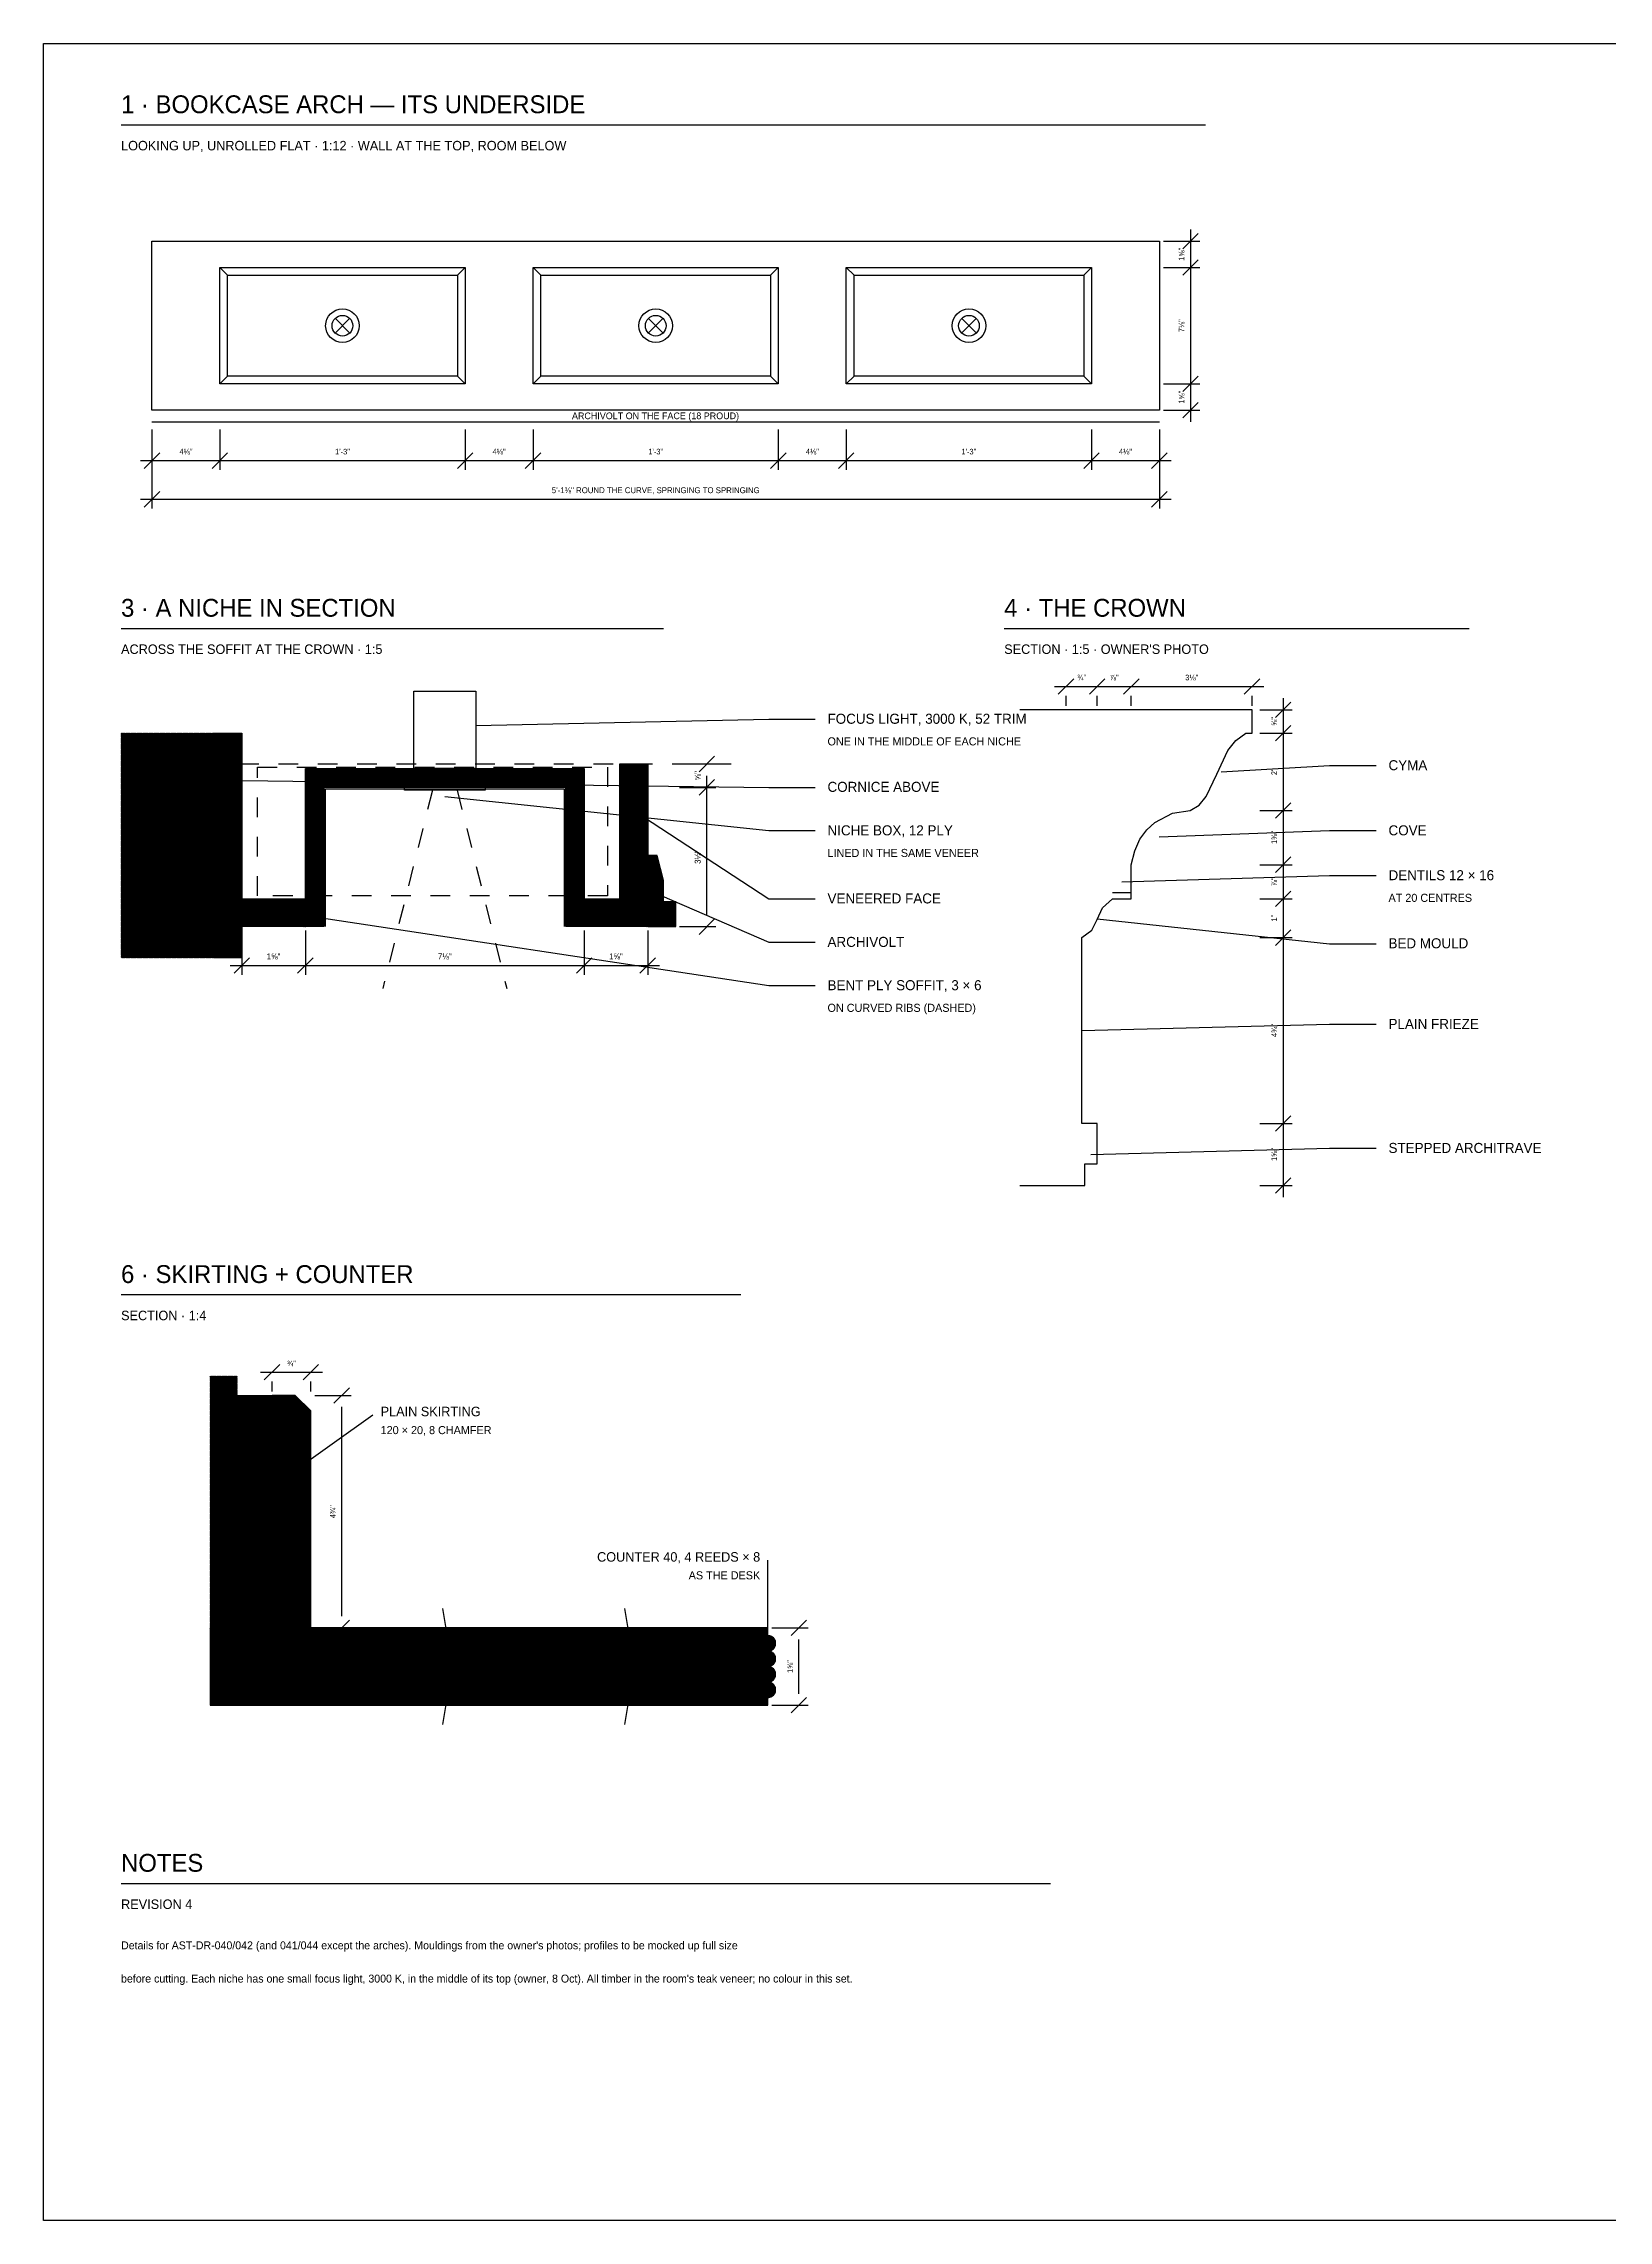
# Model space of a CAD drawing. Header units: inches. Extents: x 0.3 to 16.2, y 0.3 to 11.4.
# Drawn here: x 0.31 to 8.27, y 0.31 to 11.38 of the extents above; entities that cross this region are included whole.
import ezdxf
from ezdxf.enums import TextEntityAlignment as Align

# ---------------------------------------------------------------- set-up
doc = ezdxf.new("R2010")
doc.units = ezdxf.units.IN
doc.header["$LTSCALE"] = 0.009843
doc.header["$MEASUREMENT"] = 0
doc.linetypes.add('DASHED', pattern=[0.6, 0.5, -0.1])
for name, color, linetype in [('GEOMETRY', 7, 'Continuous'), ('HATCH', 8, 'Continuous'), ('TEXT', 7, 'Continuous')]:
    doc.layers.add(name, color=color, linetype=linetype)

msp = doc.modelspace()

# ---------------------------------------------------------------- hatches: boundary and pattern name
at = {"layer": 'HATCH'}
h = msp.add_hatch(dxfattribs=at)
h.set_pattern_fill('ANSI31', scale=0.01574803)
h.paths.add_polyline_path([(0.709, 7.874), (1.181, 7.874), (1.181, 6.732), (0.709, 6.732), (0.709, 7.874)])
h = msp.add_hatch(dxfattribs=at)
h.set_pattern_fill('ANSI31', scale=0.01574803)
h.paths.add_polyline_path([(1.181, 7.874), (1.323, 7.874), (1.323, 6.732), (1.181, 6.732), (1.181, 7.874)])
h = msp.add_hatch(dxfattribs=at)
h.set_pattern_fill('ANSI31', scale=0.01574803)
h.paths.add_polyline_path([(1.646, 6.89), (1.646, 7.693), (3.063, 7.693), (3.063, 6.89), (2.969, 6.89), (2.969, 7.598), (1.74, 7.598), (1.74, 6.89), (1.646, 6.89)])
h = msp.add_hatch(dxfattribs=at)
h.set_pattern_fill('ANSI31', scale=0.01574803)
h.paths.add_polyline_path([(3.244, 7.717), (3.386, 7.717), (3.386, 6.89), (3.244, 6.89), (3.244, 7.717)])
h = msp.add_hatch(dxfattribs=at)
h.set_pattern_fill('ANSI31', scale=0.01574803)
h.paths.add_polyline_path([(3.386, 6.89), (3.528, 6.89), (3.528, 7.016), (3.465, 7.016), (3.465, 7.126), (3.433, 7.252), (3.386, 7.252), (3.386, 6.89)])
h = msp.add_hatch(dxfattribs=at)
h.set_pattern_fill('ANSI31', scale=0.01574803)
h.paths.add_polyline_path([(1.323, 7.031), (1.646, 7.031), (1.646, 6.89), (1.323, 6.89), (1.323, 7.031)])
h = msp.add_hatch(dxfattribs=at)
h.set_pattern_fill('ANSI31', scale=0.01574803)
h.paths.add_polyline_path([(3.063, 7.031), (3.386, 7.031), (3.386, 6.89), (3.063, 6.89), (3.063, 7.031)])
h = msp.add_hatch(dxfattribs=at)
h.set_pattern_fill('ANSI31', scale=0.01574803)
h.paths.add_polyline_path([(1.161, 4.606), (1.299, 4.606), (1.299, 2.933), (1.161, 2.933), (1.161, 4.606)])
h = msp.add_hatch(dxfattribs=at)
h.set_pattern_fill('ANSI31', scale=0.01574803)
h.paths.add_polyline_path([(1.299, 4.508), (1.476, 4.508), (1.476, 3.327), (1.299, 3.327), (1.299, 4.508)])
h = msp.add_hatch(dxfattribs=at)
h.set_pattern_fill('ANSI31', scale=0.01574803)
h.paths.add_polyline_path([(1.476, 3.327), (1.673, 3.327), (1.673, 4.429), (1.594, 4.508), (1.476, 4.508), (1.476, 3.327)])
h = msp.add_hatch(dxfattribs=at)
h.set_pattern_fill('ANSI31', scale=0.01574803)
h.paths.add_polyline_path([(1.161, 2.933), (3.996, 2.933), (3.996, 2.972), (4.001, 2.973), (4.006, 2.974), (4.011, 2.975), (4.016, 2.978), (4.02, 2.981), (4.024, 2.984), (4.027, 2.988), (4.03, 2.992), (4.032, 2.997), (4.034, 3.002), (4.035, 3.007), (4.035, 3.012), (4.035, 3.017), (4.034, 3.022), (4.032, 3.027), (4.03, 3.031), (4.027, 3.036), (4.024, 3.04), (4.02, 3.043), (4.016, 3.046), (4.011, 3.048), (4.006, 3.05), (4.001, 3.051), (3.996, 3.051), (4.001, 3.052), (4.006, 3.053), (4.011, 3.054), (4.016, 3.056), (4.02, 3.059), (4.024, 3.063), (4.027, 3.067), (4.03, 3.071), (4.032, 3.075), (4.034, 3.08), (4.035, 3.085), (4.035, 3.091), (4.035, 3.096), (4.034, 3.101), (4.032, 3.106), (4.03, 3.11), (4.027, 3.115), (4.024, 3.118), (4.02, 3.122), (4.016, 3.125), (4.011, 3.127), (4.006, 3.129), (4.001, 3.13), (3.996, 3.13), (4.001, 3.13), (4.006, 3.131), (4.011, 3.133), (4.016, 3.135), (4.02, 3.138), (4.024, 3.141), (4.027, 3.145), (4.03, 3.15), (4.032, 3.154), (4.034, 3.159), (4.035, 3.164), (4.035, 3.169), (4.035, 3.174), (4.034, 3.179), (4.032, 3.184), (4.03, 3.189), (4.027, 3.193), (4.024, 3.197), (4.02, 3.201), (4.016, 3.203), (4.011, 3.206), (4.006, 3.207), (4.001, 3.208), (3.996, 3.209), (4.001, 3.209), (4.006, 3.21), (4.011, 3.212), (4.016, 3.214), (4.02, 3.217), (4.024, 3.22), (4.027, 3.224), (4.03, 3.228), (4.032, 3.233), (4.034, 3.238), (4.035, 3.243), (4.035, 3.248), (4.035, 3.253), (4.034, 3.258), (4.032, 3.263), (4.03, 3.268), (4.027, 3.272), (4.024, 3.276), (4.02, 3.279), (4.016, 3.282), (4.011, 3.284), (4.006, 3.286), (4.001, 3.287), (3.996, 3.287), (3.996, 3.327), (1.161, 3.327), (1.161, 2.933)])

# ---------------------------------------------------------------- linework, layer by layer
at = {"layer": 'GEOMETRY'}
for p, q in [((0.709, 10.965), (6.22, 10.965)), ((6.104, 10.335), (6.183, 10.413)), ((6.143, 10.433), (6.143, 9.456)), ((6.006, 10.374), (6.191, 10.374)), ((1.211, 10.24), (1.25, 10.2)), ((2.458, 10.24), (2.418, 10.2)), ((2.803, 10.24), (2.842, 10.2)), ((4.049, 10.24), (4.01, 10.2)), ((4.394, 10.24), (4.434, 10.2)), ((5.641, 10.24), (5.602, 10.2)), ((6.006, 10.239), (6.191, 10.239)), ((6.104, 10.2), (6.183, 10.279)), ((1.211, 9.649), (1.25, 9.688)), ((2.458, 9.649), (2.418, 9.688)), ((2.803, 9.649), (2.842, 9.688)), ((4.049, 9.649), (4.01, 9.688)), ((4.394, 9.649), (4.434, 9.688)), ((5.641, 9.649), (5.602, 9.688)), ((6.006, 9.649), (6.191, 9.649)), ((6.104, 9.609), (6.183, 9.688)), ((6.006, 9.515), (6.191, 9.515)), ((6.104, 9.475), (6.183, 9.554)), ((0.866, 9.455), (5.986, 9.455)), ((0.866, 9.416), (0.866, 9.211)), ((0.866, 9.416), (0.866, 9.015)), ((1.211, 9.416), (1.211, 9.211)), ((2.458, 9.416), (2.458, 9.211)), ((2.803, 9.416), (2.803, 9.211)), ((4.049, 9.416), (4.049, 9.211)), ((4.394, 9.416), (4.394, 9.211)), ((5.641, 9.416), (5.641, 9.211)), ((5.986, 9.416), (5.986, 9.211)), ((5.986, 9.416), (5.986, 9.015)), ((0.827, 9.219), (0.906, 9.298)), ((1.172, 9.219), (1.25, 9.298)), ((2.419, 9.219), (2.497, 9.298)), ((2.763, 9.219), (2.842, 9.298)), ((4.01, 9.219), (4.089, 9.298)), ((4.355, 9.219), (4.433, 9.298)), ((5.602, 9.219), (5.68, 9.298)), ((5.946, 9.219), (6.025, 9.298)), ((0.807, 9.259), (6.045, 9.259)), ((0.827, 9.022), (0.906, 9.101)), ((5.946, 9.022), (6.025, 9.101)), ((0.807, 9.062), (6.045, 9.062)), ((0.709, 8.406), (3.465, 8.406)), ((5.197, 8.406), (7.559, 8.406)), ((5.453, 8.11), (6.516, 8.11)), ((5.472, 8.071), (5.551, 8.15)), ((5.63, 8.071), (5.709, 8.15)), ((5.803, 8.071), (5.882, 8.15)), ((6.417, 8.071), (6.496, 8.15)), ((5.512, 8.012), (5.512, 8.063)), ((5.669, 8.012), (5.669, 8.063)), ((5.843, 8.012), (5.843, 8.063)), ((6.457, 8.012), (6.457, 8.063)), ((6.496, 7.992), (6.661, 7.992)), ((6.575, 7.953), (6.654, 8.031)), ((6.614, 8.051), (6.614, 5.516)), ((1.181, 6.732), (1.181, 7.874)), ((6.496, 7.874), (6.661, 7.874)), ((6.575, 7.835), (6.654, 7.913)), ((3.646, 7.677), (3.724, 7.756)), ((3.547, 7.717), (3.732, 7.717)), ((3.646, 7.559), (3.724, 7.638)), ((3.685, 6.949), (3.685, 7.657)), ((3.547, 7.598), (3.732, 7.598)), ((6.496, 7.48), (6.661, 7.48)), ((6.575, 7.441), (6.654, 7.52)), ((6.496, 7.205), (6.661, 7.205)), ((6.575, 7.165), (6.654, 7.244)), ((1.323, 6.984), (1.646, 6.984)), ((3.063, 6.984), (3.386, 6.984)), ((6.496, 7.031), (6.661, 7.031)), ((6.575, 6.992), (6.654, 7.071)), ((1.323, 6.937), (1.646, 6.937)), ((1.323, 6.87), (1.323, 6.646)), ((1.646, 6.87), (1.646, 6.646)), ((3.063, 6.937), (3.386, 6.937)), ((3.063, 6.87), (3.063, 6.646)), ((3.386, 6.87), (3.386, 6.646)), ((3.547, 6.89), (3.732, 6.89)), ((3.646, 6.85), (3.724, 6.929)), ((6.575, 6.795), (6.654, 6.874)), ((6.496, 6.835), (6.661, 6.835)), ((1.264, 6.693), (3.445, 6.693)), ((1.283, 6.654), (1.362, 6.732)), ((1.606, 6.654), (1.685, 6.732)), ((3.024, 6.654), (3.102, 6.732)), ((3.346, 6.654), (3.425, 6.732)), ((6.496, 5.89), (6.661, 5.89)), ((6.575, 5.85), (6.654, 5.929)), ((6.496, 5.575), (6.661, 5.575)), ((6.575, 5.535), (6.654, 5.614)), ((0.709, 5.02), (3.858, 5.02)), ((1.437, 4.587), (1.516, 4.665)), ((1.634, 4.587), (1.713, 4.665)), ((1.417, 4.626), (1.732, 4.626)), ((1.476, 4.528), (1.476, 4.579)), ((1.673, 4.528), (1.673, 4.579)), ((1.791, 4.469), (1.87, 4.547)), ((1.693, 4.508), (1.878, 4.508)), ((1.831, 3.386), (1.831, 4.449)), ((1.575, 4.114), (1.988, 4.409)), ((3.996, 3.13), (3.996, 3.671)), ((1.693, 3.327), (1.878, 3.327)), ((1.791, 3.287), (1.87, 3.366)), ((4.016, 3.327), (4.201, 3.327)), ((4.114, 3.287), (4.193, 3.366)), ((4.154, 2.992), (4.154, 3.268)), ((4.016, 2.933), (4.201, 2.933)), ((4.114, 2.894), (4.193, 2.972)), ((0.709, 2.028), (5.433, 2.028))]:
    msp.add_line(p, q, dxfattribs=at)
at = {"layer": 'GEOMETRY', "linetype": 'DASHED'}
msp.add_line((0.709, 7.717), (3.858, 7.717), dxfattribs=at)
at = {"layer": 'GEOMETRY'}
for points in [[(0.315, 11.378), (16.22, 11.378), (16.22, 0.315), (0.315, 0.315), (0.315, 11.378)], [(0.866, 10.374), (5.986, 10.374), (5.986, 9.514), (0.866, 9.514), (0.866, 10.374)], [(1.211, 10.24), (2.458, 10.24), (2.458, 9.649), (1.211, 9.649), (1.211, 10.24)], [(1.25, 10.2), (2.418, 10.2), (2.418, 9.688), (1.25, 9.688), (1.25, 10.2)], [(2.803, 10.24), (4.049, 10.24), (4.049, 9.649), (2.803, 9.649), (2.803, 10.24)], [(2.842, 10.2), (4.01, 10.2), (4.01, 9.688), (2.842, 9.688), (2.842, 10.2)], [(4.394, 10.24), (5.641, 10.24), (5.641, 9.649), (4.394, 9.649), (4.394, 10.24)], [(4.434, 10.2), (5.602, 10.2), (5.602, 9.688), (4.434, 9.688), (4.434, 10.2)], [(1.798, 9.98), (1.87, 9.908)], [(1.798, 9.908), (1.87, 9.98)], [(3.39, 9.98), (3.462, 9.908)], [(3.39, 9.908), (3.462, 9.98)], [(4.981, 9.98), (5.054, 9.908)], [(4.981, 9.908), (5.054, 9.98)], [(2.197, 8.087), (2.512, 8.087), (2.512, 7.693), (2.197, 7.693), (2.197, 8.087)], [(5.512, 5.575), (5.606, 5.575), (5.606, 5.685), (5.669, 5.685), (5.669, 5.89), (5.591, 5.89), (5.591, 6.835), (5.642, 6.872), (5.669, 6.927), (5.697, 6.985), (5.748, 7.031), (5.843, 7.031), (5.843, 7.205), (5.86, 7.275), (5.887, 7.334), (5.922, 7.382), (5.963, 7.419), (6.053, 7.466), (6.142, 7.48), (6.188, 7.508), (6.224, 7.551), (6.278, 7.665), (6.334, 7.786), (6.374, 7.836), (6.425, 7.874), (6.457, 7.874), (6.457, 7.992), (5.276, 7.992)], [(5.512, 5.575), (5.606, 5.575), (5.606, 5.685), (5.669, 5.685), (5.669, 5.89), (5.591, 5.89), (5.591, 6.835), (5.642, 6.872), (5.669, 6.927), (5.697, 6.985), (5.748, 7.031), (5.843, 7.031), (5.843, 7.205), (5.86, 7.275), (5.887, 7.334), (5.922, 7.382), (5.963, 7.419), (6.053, 7.466), (6.142, 7.48), (6.188, 7.508), (6.224, 7.551), (6.278, 7.665), (6.334, 7.786), (6.374, 7.836), (6.425, 7.874), (6.457, 7.874), (6.457, 7.992), (5.276, 7.992)], [(1.181, 7.874), (1.323, 7.874), (1.323, 6.732), (1.181, 6.732), (1.181, 7.874)], [(2.512, 7.913), (4, 7.945), (4.236, 7.945)], [(0.945, 7.638), (4, 7.598), (4.236, 7.598)], [(1.646, 6.89), (1.646, 7.693), (3.063, 7.693), (3.063, 6.89), (2.969, 6.89), (2.969, 7.598), (1.74, 7.598), (1.74, 6.89), (1.646, 6.89)], [(3.244, 7.717), (3.386, 7.717), (3.386, 6.89), (3.244, 6.89), (3.244, 7.717)], [(6.299, 7.677), (6.85, 7.709), (7.087, 7.709)], [(1.748, 6.89), (1.748, 7.591), (2.961, 7.591), (2.961, 6.89)], [(2.15, 7.614), (2.559, 7.614), (2.559, 7.583), (2.15, 7.583), (2.15, 7.614)], [(2.354, 7.551), (4, 7.378), (4.236, 7.378)], [(3.315, 7.48), (4, 7.031), (4.236, 7.031)], [(5.984, 7.346), (6.85, 7.378), (7.087, 7.378)], [(3.386, 6.89), (3.528, 6.89), (3.528, 7.016), (3.465, 7.016), (3.465, 7.126), (3.433, 7.252), (3.386, 7.252), (3.386, 6.89)], [(5.795, 7.118), (6.85, 7.15), (7.087, 7.15)], [(1.323, 7.031), (1.646, 7.031), (1.646, 6.89), (1.323, 6.89), (1.323, 7.031)], [(3.063, 7.031), (3.386, 7.031), (3.386, 6.89), (3.063, 6.89), (3.063, 7.031)], [(3.457, 7.047), (4, 6.811), (4.236, 6.811)], [(5.748, 7.063), (5.843, 7.063)], [(1.559, 6.961), (4, 6.591), (4.236, 6.591)], [(5.669, 6.929), (6.85, 6.803), (7.087, 6.803)], [(5.591, 6.362), (6.85, 6.394), (7.087, 6.394)], [(5.638, 5.732), (6.85, 5.764), (7.087, 5.764)], [(5.276, 5.575), (5.512, 5.575)], [(5.276, 5.575), (5.512, 5.575)], [(1.299, 4.508), (1.476, 4.508), (1.476, 3.327), (1.299, 3.327), (1.299, 4.508)], [(1.476, 3.327), (1.673, 3.327), (1.673, 4.429), (1.594, 4.508), (1.476, 4.508), (1.476, 3.327)], [(3.996, 3.287), (3.996, 3.327), (1.161, 3.327), (1.161, 2.933)], [(2.343, 3.425), (2.392, 3.13), (2.343, 2.835)], [(3.268, 3.425), (3.317, 3.13), (3.268, 2.835)], [(1.161, 2.933), (3.996, 2.933), (3.996, 2.972)]]:
    msp.add_lwpolyline(points, dxfattribs=at)
at = {"layer": 'GEOMETRY', "linetype": 'DASHED'}
for points in [[(1.402, 7.701), (3.181, 7.701), (3.181, 7.047), (1.402, 7.047), (1.402, 7.701)], [(2.291, 7.583), (2.039, 6.575)], [(2.417, 7.583), (2.669, 6.575)]]:
    msp.add_lwpolyline(points, dxfattribs=at)
at = {"layer": 'GEOMETRY'}
for centre, radius in [((1.834, 9.944), 0.0853), ((1.834, 9.944), 0.0525), ((3.426, 9.944), 0.0853), ((3.426, 9.944), 0.0525), ((5.018, 9.944), 0.0853), ((5.018, 9.944), 0.0525)]:
    msp.add_circle(centre, radius, dxfattribs=at)
for points in [[(3.996, 3.209), (4.003, 3.209), (4.01, 3.21), (4.016, 3.214), (4.022, 3.217), (4.027, 3.222), (4.03, 3.228), (4.034, 3.234), (4.035, 3.241), (4.035, 3.248), (4.035, 3.255), (4.034, 3.262), (4.03, 3.268), (4.027, 3.274), (4.022, 3.279), (4.016, 3.282), (4.01, 3.286), (4.003, 3.287), (3.996, 3.287)], [(3.996, 3.13), (4.003, 3.13), (4.01, 3.132), (4.016, 3.135), (4.022, 3.139), (4.027, 3.144), (4.03, 3.15), (4.034, 3.156), (4.035, 3.162), (4.035, 3.169), (4.035, 3.176), (4.034, 3.183), (4.03, 3.189), (4.027, 3.195), (4.022, 3.2), (4.016, 3.203), (4.01, 3.207), (4.003, 3.209), (3.996, 3.209)], [(3.996, 3.051), (4.003, 3.051), (4.01, 3.053), (4.016, 3.056), (4.022, 3.06), (4.027, 3.065), (4.03, 3.071), (4.034, 3.077), (4.035, 3.084), (4.035, 3.091), (4.035, 3.097), (4.034, 3.104), (4.03, 3.11), (4.027, 3.116), (4.022, 3.121), (4.016, 3.125), (4.01, 3.128), (4.003, 3.13), (3.996, 3.13)], [(3.996, 2.972), (4.003, 2.972), (4.01, 2.974), (4.016, 2.978), (4.022, 2.981), (4.027, 2.986), (4.03, 2.992), (4.034, 2.998), (4.035, 3.005), (4.035, 3.012), (4.035, 3.019), (4.034, 3.026), (4.03, 3.031), (4.027, 3.037), (4.022, 3.042), (4.016, 3.046), (4.01, 3.049), (4.003, 3.051), (3.996, 3.051)]]:
    msp.add_open_spline(points, degree=3, knots=[0, 0, 0, 0, 1, 1, 1, 2, 2, 2, 3, 3, 3, 4, 4, 4, 5, 5, 5, 6, 6, 6, 6], dxfattribs=at)

# ---------------------------------------------------------------- texts
at = {"layer": 'TEXT'}
for s, height, p in [('1 · BOOKCASE ARCH — ITS UNDERSIDE', 0.09071, (0.709, 11.024)), ('LOOKING UP, UNROLLED FLAT · 1:12 · WALL AT THE TOP, ROOM BELOW', 0.04819, (0.709, 10.835)), ('3 · A NICHE IN SECTION', 0.09071, (0.709, 8.465)), ('4 · THE CROWN', 0.09071, (5.197, 8.465)), ('ACROSS THE SOFFIT AT THE CROWN · 1:5', 0.04819, (0.709, 8.276)), ("SECTION · 1:5 · OWNER'S PHOTO", 0.04819, (5.197, 8.276)), ('FOCUS LIGHT, 3000 K, 52 TRIM', 0.05102, (4.299, 7.921)), ('ONE IN THE MIDDLE OF EACH NICHE', 0.0411, (4.299, 7.811)), ('CYMA', 0.051, (7.15, 7.685)), ('CORNICE ABOVE', 0.05102, (4.299, 7.575)), ('NICHE BOX, 12 PLY', 0.05102, (4.299, 7.354)), ('COVE', 0.051, (7.15, 7.354)), ('LINED IN THE SAME VENEER', 0.0411, (4.299, 7.244)), ('DENTILS 12 × 16', 0.05102, (7.15, 7.126)), ('VENEERED FACE', 0.05102, (4.299, 7.008)), ('AT 20 CENTRES', 0.0411, (7.15, 7.016)), ('ARCHIVOLT', 0.051, (4.299, 6.787)), ('BED MOULD', 0.051, (7.15, 6.78)), ('BENT PLY SOFFIT, 3 × 6', 0.05102, (4.299, 6.567)), ('ON CURVED RIBS (DASHED)', 0.0411, (4.299, 6.457)), ('PLAIN FRIEZE', 0.05102, (7.15, 6.37)), ('STEPPED ARCHITRAVE', 0.05102, (7.15, 5.74)), ('6 · SKIRTING + COUNTER', 0.09071, (0.709, 5.079)), ('SECTION · 1:4', 0.04819, (0.709, 4.89)), ('PLAIN SKIRTING', 0.04819, (2.028, 4.402)), ('120 × 20, 8 CHAMFER', 0.0411, (2.028, 4.311)), ('NOTES', 0.0907, (0.709, 2.087)), ('REVISION 4', 0.0482, (0.709, 1.898)), ("Details for AST-DR-040/042 (and 041/044 except the arches). Mouldings from the owner's photos; profiles to be mocked up full size", 0.040252, (0.709, 1.693)), ("before cutting. Each niche has one small focus light, 3000 K, in the middle of its top (owner, 8 Oct). All timber in the room's teak veneer; no colour in this set.", 0.040252, (0.709, 1.524))]:
    msp.add_text(s, height=height, dxfattribs=at).set_placement(p)
for s, height, p in [('1⅝"', 0.0283, (6.112, 10.307)), ('7⅛"', 0.0283, (6.112, 9.944)), ('1⅝"', 0.0283, (6.112, 9.581)), ('⅝"', 0.0283, (6.583, 7.933)), ('⅝"', 0.0298, (3.654, 7.657)), ('2"', 0.0283, (6.583, 7.677)), ('1⅜"', 0.0283, (6.583, 7.343)), ('3½"', 0.0298, (3.654, 7.244)), ('⅞"', 0.0283, (6.583, 7.118)), ('1"', 0.0283, (6.583, 6.933)), ('4¾"', 0.0283, (6.583, 6.362)), ('1⅝"', 0.0283, (6.583, 5.732)), ('4¾"', 0.0283, (1.799, 3.917)), ('1⅝"', 0.0269, (4.122, 3.13))]:
    msp.add_text(s, height=height, rotation=90, dxfattribs=at).set_placement(p, align=Align.CENTER)
for s, height, p in [('ARCHIVOLT ON THE FACE (18 PROUD)', 0.03402, (3.425, 9.469)), ('4⅛"', 0.0283, (1.039, 9.29)), ('1\'-3"', 0.0283, (1.834, 9.29)), ('4⅛"', 0.0283, (2.63, 9.29)), ('1\'-3"', 0.0283, (3.426, 9.29)), ('4⅛"', 0.0283, (4.222, 9.29)), ('1\'-3"', 0.0283, (5.017, 9.29)), ('4⅛"', 0.0283, (5.813, 9.29)), ('5\'-1⅜" ROUND THE CURVE, SPRINGING TO SPRINGING', 0.02976, (3.426, 9.093)), ('¾"', 0.0283, (5.591, 8.142)), ('⅞"', 0.0283, (5.756, 8.142)), ('3⅛"', 0.0283, (6.15, 8.142)), ('1⅝"', 0.0298, (1.484, 6.724)), ('7⅛"', 0.0298, (2.354, 6.724)), ('1⅝"', 0.0298, (3.224, 6.724)), ('¾"', 0.0269, (1.575, 4.657))]:
    msp.add_text(s, height=height, dxfattribs=at).set_placement(p, align=Align.CENTER)
for s, height, p in [('COUNTER 40, 4 REEDS × 8', 0.04819, (3.957, 3.663)), ('AS THE DESK', 0.0411, (3.957, 3.573))]:
    msp.add_text(s, height=height, dxfattribs=at).set_placement(p, align=Align.RIGHT)

doc.saveas('drawing.dxf')
